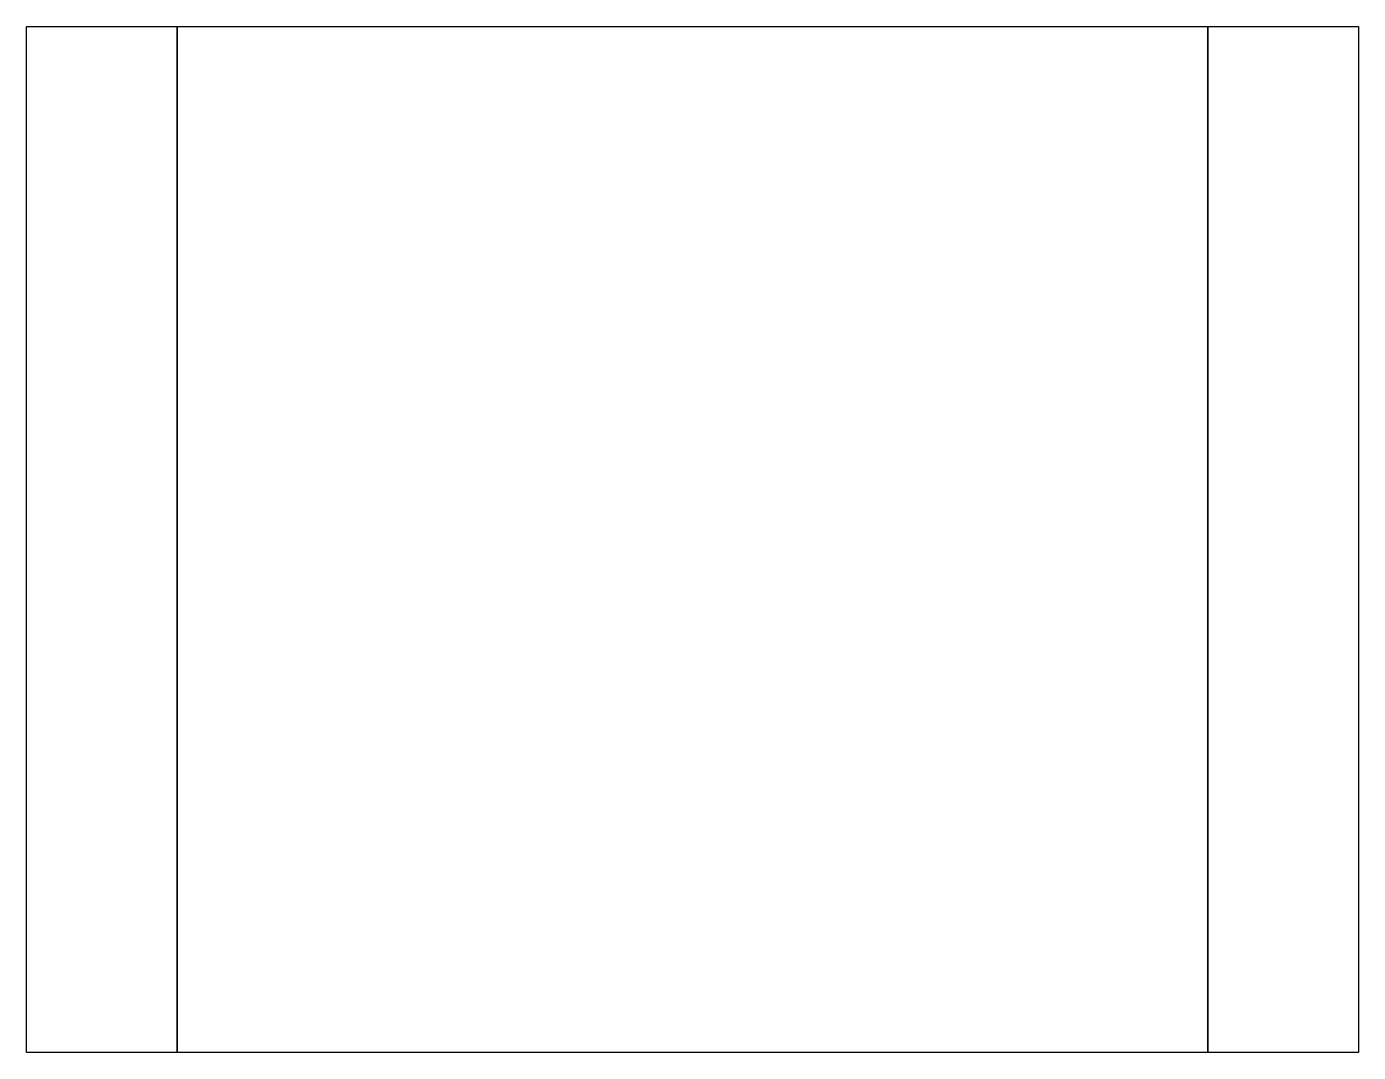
# Model space of a CAD drawing. Header units: millimetres. Extents: x 0 to 6.86, y 0 to 5.28.
import ezdxf

# ---------------------------------------------------------------- set-up
doc = ezdxf.new("R2010")
doc.units = ezdxf.units.MM
doc.layers.get('0').update_dxf_attribs({"linetype": 'CONTINUOUS'})

msp = doc.modelspace()

# ---------------------------------------------------------------- linework, layer by layer
for points in [[(0.7747, 5.2832), (0.7747, 0), (0, 0), (0, 5.2832)], [(0.7747, 0), (0.7747, 5.2832), (6.0833, 5.2832), (6.0833, 0)], [(6.0833, 0), (6.0833, 5.2832), (6.858, 5.2832), (6.858, 0)]]:
    msp.add_lwpolyline(points, close=True)

doc.saveas('drawing.dxf')
